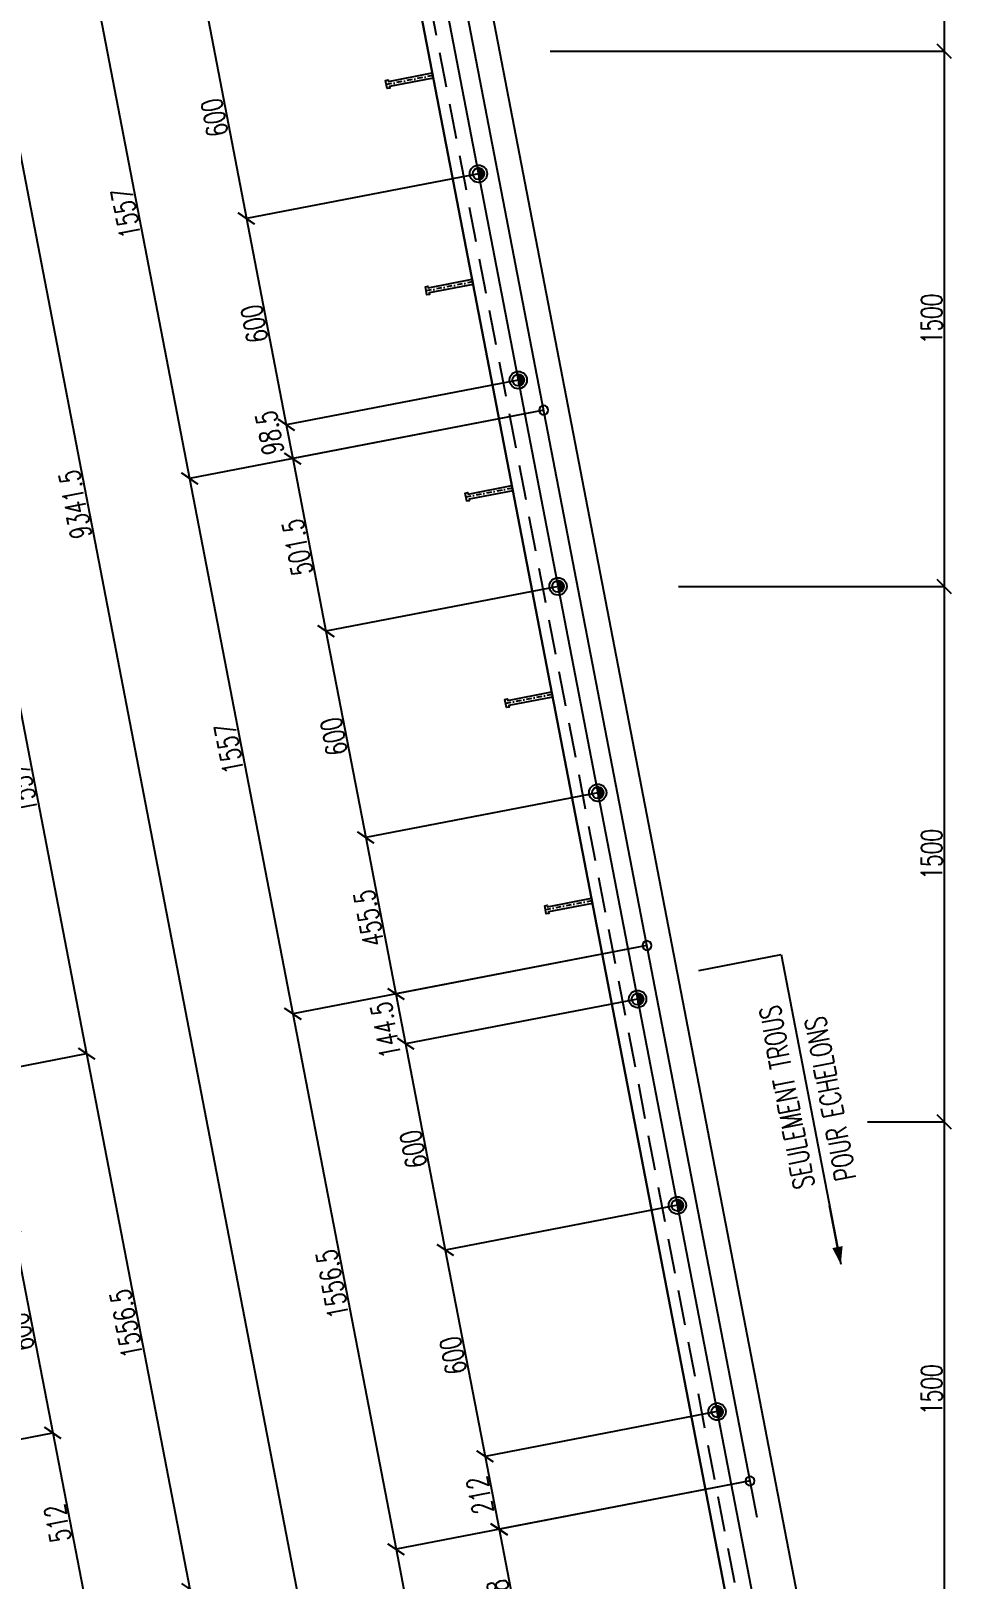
# Model space of a CAD drawing. Extents: x 707090 to 723393, y -5011 to 6523.
# Drawn here: x 717855 to 720484, y -2184 to 2237 of the extents above; entities that cross this region are included whole.
import ezdxf

# ---------------------------------------------------------------- set-up
doc = ezdxf.new("R2010")
doc.units = 0
doc.header["$LTSCALE"] = 200
doc.header["$MEASUREMENT"] = 0
doc.linetypes.add('DASHDOT', pattern=[1, 0.5, -0.25, 0, -0.25])
doc.linetypes.add('DASHED', pattern=[0.75, 0.5, -0.25])
doc.layers.get('0').update_dxf_attribs({"linetype": 'CONTINUOUS'})
for name, color, linetype in [('ASSI', 6, 'CONTINUOUS'), ('Echelon', 1, 'CONTINUOUS'), ('FORI', 2, 'CONTINUOUS'), ('LINEA_ANG', 2, 'CONTINUOUS'), ('LS', 7, 'CONTINUOUS'), ('MZ', 6, 'DASHDOT'), ('QT_MAL', 7, 'CONTINUOUS'), ('QT_MPR', 7, 'CONTINUOUS'), ('QT_MSP', 7, 'CONTINUOUS'), ('TRAT-Y', 7, 'DASHED')]:
    doc.layers.add(name, color=color, linetype=linetype)
doc.styles.add('QUOTE', font='ROMANS8.SHX', dxfattribs={"width": 0.7})
doc.styles.add('RS', font='ROMANS8.shx', dxfattribs={"width": 0.7})
doc.styles.get("Standard").update_dxf_attribs({"font": 'ROMANS8.SHX', "width": 0.7})
doc.dimstyles.new('TRATTO', dxfattribs={"dimscale": 0, "dimtxt": 60, "dimasz": 40, "dimexe": 0, "dimexo": 0, "dimgap": 5, "dimtad": 1, "dimrnd": 0.5, "dimdsep": 46, "dimtxsty": 'RS', "dimblk1": 'OBLIQUE', "dimblk2": 'OBLIQUE', "dimsah": 1, "dimcen": 0.09, "dimclrd": 2, "dimclre": 2, "dimclrt": 7, "dimadec": 0, "dimazin": 0, "dimtfac": 1, "dimtix": 1, "dimtmove": 2, "dimatfit": 3, "dimfxl": 1, "dimtolj": 1, "dimtzin": 0, "dimarcsym": 0})

# ---------------------------------------------------------------- blocks, each defined once
blk = doc.blocks.new('_OBLIQUE')
at = {"color": 0, "linetype": 'ByBlock'}
blk.add_line((-0.5, -0.5), (0.5, 0.5), dxfattribs=at)
blk = doc.blocks.new('*D21')
at = {"layer": 'LS', "color": 2, "lineweight": -2, "transparency": 16777216}
for p, q in [((719096.8, 3707.8), (720463.6, 3707.8)), ((720463.6, 3707.8), (720463.6, 2179.1)), ((719338.9, 2179.1), (720463.6, 2179.1))]:
    blk.add_line(p, q, dxfattribs=at)
at = {"layer": 'LS', "color": 2, "lineweight": -2, "transparency": 16777216, "xscale": 40, "yscale": 40, "zscale": 40}
for p, rotation in [((720463.6, 3707.8), 90), ((720463.6, 2179.1), 270)]:
    blk.add_blockref('_OBLIQUE', p, dxfattribs=dict(at, rotation=rotation))
at = {"layer": 'LS', "color": 7, "transparency": 16777216, "insert": (720428.6, 2943.4), "char_height": 60, "attachment_point": 5, "rotation": 90, "style": 'RS'}
blk.add_mtext('\\A1;1500', dxfattribs=at)
blk = doc.blocks.new('*D22')
at = {"layer": 'LS', "color": 2, "lineweight": -2, "transparency": 16777216}
for p, q in [((719338.9, 2179.1), (720463.6, 2179.1)), ((720463.6, 2179.1), (720463.6, 650.4)), ((719704.8, 650.4), (720463.6, 650.4))]:
    blk.add_line(p, q, dxfattribs=at)
at = {"layer": 'LS', "color": 2, "lineweight": -2, "transparency": 16777216, "xscale": 40, "yscale": 40, "zscale": 40}
for p, rotation in [((720463.6, 2179.1), 90), ((720463.6, 650.4), 270)]:
    blk.add_blockref('_OBLIQUE', p, dxfattribs=dict(at, rotation=rotation))
at = {"layer": 'LS', "color": 7, "transparency": 16777216, "insert": (720428.6, 1414.7), "char_height": 60, "attachment_point": 5, "rotation": 90, "style": 'RS'}
blk.add_mtext('\\A1;1500', dxfattribs=at)
blk = doc.blocks.new('*D23')
at = {"layer": 'LS', "color": 2, "lineweight": -2, "transparency": 16777216}
for p, q in [((719704.8, 650.4), (720463.6, 650.4)), ((720463.6, 650.4), (720463.6, -878.3)), ((720245.1, -878.3), (720463.6, -878.3))]:
    blk.add_line(p, q, dxfattribs=at)
at = {"layer": 'LS', "color": 2, "lineweight": -2, "transparency": 16777216, "xscale": 40, "yscale": 40, "zscale": 40}
for p, rotation in [((720463.6, 650.4), 90), ((720463.6, -878.3), 270)]:
    blk.add_blockref('_OBLIQUE', p, dxfattribs=dict(at, rotation=rotation))
at = {"layer": 'LS', "color": 7, "transparency": 16777216, "insert": (720428.6, -114), "char_height": 60, "attachment_point": 5, "rotation": 90, "style": 'RS'}
blk.add_mtext('\\A1;1500', dxfattribs=at)
blk = doc.blocks.new('*D24')
at = {"layer": 'LS', "color": 2, "lineweight": -2, "transparency": 16777216}
for p, q in [((720245.1, -878.3), (720463.6, -878.3)), ((720463.6, -878.3), (720463.6, -2407)), ((720177.3, -2407), (720463.6, -2407))]:
    blk.add_line(p, q, dxfattribs=at)
at = {"layer": 'LS', "color": 2, "lineweight": -2, "transparency": 16777216, "xscale": 40, "yscale": 40, "zscale": 40}
for p, rotation in [((720463.6, -878.3), 90), ((720463.6, -2407), 270)]:
    blk.add_blockref('_OBLIQUE', p, dxfattribs=dict(at, rotation=rotation))
at = {"layer": 'LS', "color": 7, "transparency": 16777216, "insert": (720428.6, -1642.7), "char_height": 60, "attachment_point": 5, "rotation": 90, "style": 'RS'}
blk.add_mtext('\\A1;1500', dxfattribs=at)
blk = doc.blocks.new('16')
blk.add_circle((0, 0), 1)
blk = doc.blocks.new('ASSE98')
blk.add_line((0, 0), (1, 0))
at = {"color": 7, "style": 'QUOTE', "width": 0.5, "flags": 1}
for tag, p in [('TI', (1.38308, 6.82731)), ('DI_S', (1.38308, 6.42178)), ('D_S', (1.38308, 6.02092)), ('E_S', (1.38308, 5.68065)), ('NFORI', (1.36454, 5.29792)), ('ALAR', (1.36349, 4.93246)), ('FAM', (1.3775, 4.54645)), ('ALA', (1.38308, 4.19257)), ('DISP2', (1.38308, 3.84971)), ('DISP1', (1.38308, 3.50686)), ('PINZAF', (1.38308, 3.164)), ('PINZAI', (1.38308, 2.82114)), ('TRP', (1.38308, 2.47829)), ('NP', (1.38308, 2.13543)), ('SV', (1.38308, 1.79257)), ('PESO', (1.38308, 1.44971)), ('QUA', (1.38308, 1.10686)), ('LUN', (1.38308, 0.764)), ('PROF', (1.38308, 0.42114)), ('POS', (1.38308, 0.07829))]:
    blk.add_attdef(tag, p, '', height=0.2, dxfattribs=at)
at = {"color": 7, "flags": 1}
for tag, p in [('LAV1', (3.07431, 6.82847)), ('LAV2', (3.07431, 6.49513)), ('LAV3', (3.07431, 6.1618)), ('LAV4', (3.07431, 5.82847)), ('LAV5', (3.07431, 5.49513)), ('LAV6', (3.07431, 5.1618)), ('LAV7', (3.07431, 4.82847)), ('LAV8', (3.07431, 4.49513)), ('LAV9', (3.07431, 4.1618)), ('LAV10', (3.07431, 3.82847))]:
    blk.add_attdef(tag, p, '', height=0.2, dxfattribs=at)
blk = doc.blocks.new('P20')
at = {"color": 0}
for p, q in [((0, 0.98), (0.02, 1)), ((0, 0.94), (0.06, 1)), ((1, -0.01), (0, 0.99)), ((0, 0.89), (0.1, 0.99)), ((0, 0.85), (0.14, 0.99)), ((0, 0.8), (0.18, 0.98)), ((0, 0.76), (0.22, 0.98)), ((0, 0.71), (0.25, 0.97)), ((0, 0.67), (0.29, 0.96)), ((1, -0.05), (0, 0.95)), ((0, 0.62), (0.32, 0.95)), ((0, 0.58), (0.36, 0.93)), ((0, 0.53), (0.39, 0.92)), ((0, 0.49), (0.42, 0.91)), ((1, -0.09), (0, 0.9)), ((0, 0.44), (0.45, 0.89)), ((0, 0.4), (0.48, 0.88)), ((0.99, -0.13), (0, 0.86)), ((0, 0.35), (0.51, 0.86)), ((0, 0.31), (0.54, 0.84)), ((0, 0.26), (0.56, 0.83)), ((0.99, -0.17), (0, 0.81)), ((0, 0.22), (0.59, 0.81)), ((0, 0.17), (0.61, 0.79)), ((0.98, -0.21), (0, 0.77)), ((0, 0.13), (0.64, 0.77)), ((0, 0.08), (0.66, 0.75)), ((0, 0.04), (0.69, 0.73)), ((0.97, -0.25), (0, 0.72)), ((0, -0.01), (0.71, 0.7)), ((0.96, -0.28), (0, 0.68)), ((0, -0.05), (0.73, 0.68)), ((0, -0.1), (0.75, 0.66)), ((0.95, -0.32), (0, 0.63)), ((0, -0.14), (0.77, 0.63)), ((0, -0.19), (0.79, 0.61)), ((0.94, -0.35), (0, 0.59)), ((0, -0.23), (0.81, 0.58)), ((0, -0.28), (0.83, 0.56)), ((0.92, -0.38), (0, 0.54)), ((0, -0.32), (0.85, 0.53)), ((0.91, -0.41), (0, 0.5)), ((0, -0.36), (0.87, 0.5)), ((0, -0.41), (0.88, 0.47)), ((0.9, -0.44), (0, 0.45)), ((0, -0.45), (0.9, 0.44)), ((0.88, -0.47), (0, 0.41)), ((0, -0.5), (0.91, 0.41)), ((0, -0.54), (0.92, 0.38)), ((0.87, -0.5), (0, 0.36)), ((0, -0.59), (0.94, 0.35)), ((0.85, -0.53), (0, 0.32)), ((0, -0.63), (0.95, 0.31)), ((0, -0.68), (0.96, 0.28)), ((0.83, -0.56), (0, 0.27)), ((0, -0.72), (0.97, 0.25)), ((0.81, -0.58), (0, 0.23)), ((0, -0.77), (0.98, 0.21)), ((0.79, -0.61), (0, 0.18)), ((0, -0.81), (0.99, 0.17)), ((0.77, -0.63), (0, 0.14)), ((0, -0.86), (0.99, 0.13)), ((0.75, -0.66), (0, 0.09)), ((0, -0.9), (1, 0.09)), ((0.73, -0.68), (0, 0.05)), ((0, -0.95), (1, 0.05)), ((0.71, -0.7), (0, 0.01)), ((0, -0.99), (1, 0.01)), ((1, 0.04), (0.04, 1)), ((1, 0.09), (0.09, 1)), ((0.99, 0.14), (0.14, 0.99)), ((0.98, 0.19), (0.19, 0.98)), ((0.97, 0.25), (0.25, 0.97)), ((0.95, 0.31), (0.31, 0.95)), ((0.92, 0.38), (0.38, 0.92)), ((0.88, 0.47), (0.47, 0.88)), ((0.81, 0.59), (0.59, 0.81)), ((0.69, -0.73), (0, -0.04)), ((0.66, -0.75), (0, -0.08)), ((0.64, -0.77), (0, -0.13)), ((0.61, -0.79), (0, -0.17)), ((0.59, -0.81), (0, -0.22)), ((0.56, -0.83), (0, -0.26)), ((0.54, -0.84), (0, -0.31)), ((0.51, -0.86), (0, -0.35)), ((0.48, -0.88), (0, -0.4)), ((0.45, -0.89), (0, -0.44)), ((0.42, -0.91), (0, -0.49)), ((0.39, -0.92), (0, -0.53)), ((0.36, -0.93), (0, -0.58)), ((0.32, -0.95), (0, -0.62)), ((0.29, -0.96), (0, -0.67)), ((0.25, -0.97), (0, -0.71)), ((0.22, -0.98), (0, -0.76)), ((0.18, -0.98), (0, -0.8)), ((0.14, -0.99), (0, -0.85)), ((0.1, -0.99), (0, -0.89)), ((0.04, -1), (1, -0.04)), ((0.09, -1), (1, -0.09)), ((0.14, -0.99), (0.99, -0.14)), ((0.19, -0.98), (0.98, -0.19)), ((0.25, -0.97), (0.97, -0.25)), ((0.31, -0.95), (0.95, -0.31)), ((0.38, -0.92), (0.92, -0.38)), ((0.47, -0.88), (0.88, -0.47)), ((0.59, -0.81), (0.81, -0.59))]:
    blk.add_line(p, q, dxfattribs=at)
for radius in [1.5, 1]:
    blk.add_circle((0, 0), radius)
blk = doc.blocks.new('A$C6E393FD9')
at = {"layer": 'Echelon', "color": 3}
blk.add_lwpolyline([(2.5, 0), (0, 19.8), (168.6, 41.4), (167.9, 47.2), (177.8, 48.5), (181.8, 17.1), (171.9, 15.8), (171.2, 21.6), (2.5, 0)], close=True, dxfattribs=at)
at = {"layer": 'MZ', "ltscale": 0.2}
blk.add_line((1.3, 9.9), (179.8, 32.8), dxfattribs=at)
blk = doc.blocks.new('QUOTF')
at = {"layer": 'LS', "color": 2}
blk.add_line((7.5, 0), (25.5, 0), dxfattribs=at)
blk.add_solid([(7.5, 2.25), (0, 0), (7.5, -2.25)], dxfattribs=at)
blk = doc.blocks.new('*D45')
at = {"layer": 'QT_MPR', "color": 2, "lineweight": -2, "transparency": 16777216}
for p, q in [((715879.6, 5236.4), (717131.6, 5477.9)), ((717131.6, 5477.9), (718900.4, -3694.3)), ((717648.5, -3935.7), (718900.4, -3694.3))]:
    blk.add_line(p, q, dxfattribs=at)
at = {"layer": 'QT_MPR', "color": 2, "lineweight": -2, "transparency": 16777216, "xscale": 40, "yscale": 40, "zscale": 40}
for p, rotation in [((717131.6, 5477.9), 100.9154326102447), ((718900.4, -3694.3), 280.9154326102447)]:
    blk.add_blockref('_OBLIQUE', p, dxfattribs=dict(at, rotation=rotation))
at = {"layer": 'QT_MPR', "color": 7, "transparency": 16777216, "insert": (717981.6, 885.2), "char_height": 60, "attachment_point": 5, "rotation": 100.9154, "style": 'RS'}
blk.add_mtext('\\A1;9341.5', dxfattribs=at)
blk = doc.blocks.new('*D59')
at = {"layer": 'QT_MPR', "color": 2, "lineweight": -2, "transparency": 16777216}
for p, q in [((716708.1, 650.4), (717719.4, 845.4)), ((717719.4, 845.4), (718014.2, -683.3)), ((717002.9, -878.3), (718014.2, -683.3))]:
    blk.add_line(p, q, dxfattribs=at)
at = {"layer": 'QT_MPR', "color": 2, "lineweight": -2, "transparency": 16777216, "xscale": 40, "yscale": 40, "zscale": 40}
for p, rotation in [((717719.4, 845.4), 100.9154326102447), ((718014.2, -683.3), 280.9154326102447)]:
    blk.add_blockref('_OBLIQUE', p, dxfattribs=dict(at, rotation=rotation))
at = {"layer": 'QT_MPR', "color": 7, "transparency": 16777216, "insert": (717832.5, 74.4), "char_height": 60, "attachment_point": 5, "rotation": 100.9154, "style": 'RS'}
blk.add_mtext('\\A1;1557', dxfattribs=at)
blk = doc.blocks.new('*D60')
at = {"layer": 'QT_MPR', "color": 2, "lineweight": -2, "transparency": 16777216}
for p, q in [((717002.9, -878.3), (718014.2, -683.3)), ((718014.2, -683.3), (718309, -2212)), ((717297.7, -2407), (718309, -2212))]:
    blk.add_line(p, q, dxfattribs=at)
at = {"layer": 'QT_MPR', "color": 2, "lineweight": -2, "transparency": 16777216, "xscale": 40, "yscale": 40, "zscale": 40}
for p, rotation in [((718014.2, -683.3), 100.9154326102447), ((718309, -2212), 280.9154326102447)]:
    blk.add_blockref('_OBLIQUE', p, dxfattribs=dict(at, rotation=rotation))
at = {"layer": 'QT_MPR', "color": 7, "transparency": 16777216, "insert": (718127.3, -1454.3), "char_height": 60, "attachment_point": 5, "rotation": 100.9154, "style": 'RS'}
blk.add_mtext('\\A1;1556.5', dxfattribs=at)
blk = doc.blocks.new('*D83')
at = {"layer": 'QT_MSP', "color": 2, "lineweight": -2, "transparency": 16777216}
for p, q in [((717141.1, -1304.7), (717803.9, -1176.9)), ((717803.9, -1176.9), (717917.5, -1766.1)), ((717254.7, -1893.9), (717917.5, -1766.1))]:
    blk.add_line(p, q, dxfattribs=at)
at = {"layer": 'QT_MSP', "color": 2, "lineweight": -2, "transparency": 16777216, "xscale": 40, "yscale": 40, "zscale": 40}
for p, rotation in [((717803.9, -1176.9), 100.9154326102447), ((717917.5, -1766.1), 280.9154326102447)]:
    blk.add_blockref('_OBLIQUE', p, dxfattribs=dict(at, rotation=rotation))
at = {"layer": 'QT_MSP', "color": 7, "transparency": 16777216, "insert": (717826.3, -1478.1), "char_height": 60, "attachment_point": 5, "rotation": 100.9154, "style": 'RS'}
blk.add_mtext('\\A1;600', dxfattribs=at)
blk = doc.blocks.new('*D84')
at = {"layer": 'QT_MSP', "color": 2, "lineweight": -2, "transparency": 16777216}
for p, q in [((717254.7, -1893.9), (717917.5, -1766.1)), ((717917.5, -1766.1), (718014.5, -2268.8)), ((717297.7, -2407), (718014.5, -2268.8))]:
    blk.add_line(p, q, dxfattribs=at)
at = {"layer": 'QT_MSP', "color": 2, "lineweight": -2, "transparency": 16777216, "xscale": 40, "yscale": 40, "zscale": 40}
for p, rotation in [((717917.5, -1766.1), 100.9154326102447), ((718014.5, -2268.8), 280.9154326102447)]:
    blk.add_blockref('_OBLIQUE', p, dxfattribs=dict(at, rotation=rotation))
at = {"layer": 'QT_MSP', "color": 7, "transparency": 16777216, "insert": (717931.6, -2024.1), "char_height": 60, "attachment_point": 5, "rotation": 100.9154, "style": 'RS'}
blk.add_mtext('\\A1;512', dxfattribs=at)
blk = doc.blocks.new('*D99')
at = {"layer": 'QT_MPR', "color": 2, "lineweight": -2, "transparency": 16777216}
for p, q in [((719025.1, 2682.8), (718013.8, 2487.7)), ((718013.8, 2487.7), (718308.6, 959)), ((719319.9, 1154.1), (718308.6, 959))]:
    blk.add_line(p, q, dxfattribs=at)
at = {"layer": 'QT_MPR', "color": 2, "lineweight": -2, "transparency": 16777216, "xscale": 40, "yscale": 40, "zscale": 40}
for p, rotation in [((718013.8, 2487.7), 100.9154326102489), ((718308.6, 959), 280.9154326102489)]:
    blk.add_blockref('_OBLIQUE', p, dxfattribs=dict(at, rotation=rotation))
at = {"layer": 'QT_MPR', "color": 7, "transparency": 16777216, "insert": (718126.8, 1716.7), "char_height": 60, "attachment_point": 5, "rotation": 100.9154, "style": 'RS'}
blk.add_mtext('\\A1;1557', dxfattribs=at)
blk = doc.blocks.new('*D100')
at = {"layer": 'QT_MPR', "color": 2, "lineweight": -2, "transparency": 16777216}
for p, q in [((719319.9, 1154.1), (718308.6, 959)), ((718308.6, 959), (718603.4, -569.7)), ((719614.7, -374.6), (718603.4, -569.7))]:
    blk.add_line(p, q, dxfattribs=at)
at = {"layer": 'QT_MPR', "color": 2, "lineweight": -2, "transparency": 16777216, "xscale": 40, "yscale": 40, "zscale": 40}
for p, rotation in [((718308.6, 959), 100.9154326102489), ((718603.4, -569.7), 280.9154326102489)]:
    blk.add_blockref('_OBLIQUE', p, dxfattribs=dict(at, rotation=rotation))
at = {"layer": 'QT_MPR', "color": 7, "transparency": 16777216, "insert": (718421.6, 188), "char_height": 60, "attachment_point": 5, "rotation": 100.9154, "style": 'RS'}
blk.add_mtext('\\A1;1557', dxfattribs=at)
blk = doc.blocks.new('*D101')
at = {"layer": 'QT_MPR', "color": 2, "lineweight": -2, "transparency": 16777216}
for p, q in [((719614.7, -374.6), (718603.4, -569.7)), ((718603.4, -569.7), (718898.2, -2098.4)), ((719909.5, -1903.3), (718898.2, -2098.4))]:
    blk.add_line(p, q, dxfattribs=at)
at = {"layer": 'QT_MPR', "color": 2, "lineweight": -2, "transparency": 16777216, "xscale": 40, "yscale": 40, "zscale": 40}
for p, rotation in [((718603.4, -569.7), 100.9154326102489), ((718898.2, -2098.4), 280.9154326102489)]:
    blk.add_blockref('_OBLIQUE', p, dxfattribs=dict(at, rotation=rotation))
at = {"layer": 'QT_MPR', "color": 7, "transparency": 16777216, "insert": (718716.4, -1340.7), "char_height": 60, "attachment_point": 5, "rotation": 100.9154, "style": 'RS'}
blk.add_mtext('\\A1;1556.5', dxfattribs=at)
blk = doc.blocks.new('*D102')
at = {"layer": 'QT_MPR', "color": 2, "lineweight": -2, "transparency": 16777216}
for p, q in [((719909.5, -1903.3), (718898.2, -2098.4)), ((718898.2, -2098.4), (719056.8, -2920.7)), ((720014.1, -2736.1), (719056.8, -2920.7))]:
    blk.add_line(p, q, dxfattribs=at)
at = {"layer": 'QT_MPR', "color": 2, "lineweight": -2, "transparency": 16777216, "xscale": 40, "yscale": 40, "zscale": 40}
for p, rotation in [((718898.2, -2098.4), 100.9154326102489), ((719056.8, -2920.7), 280.9154326102489)]:
    blk.add_blockref('_OBLIQUE', p, dxfattribs=dict(at, rotation=rotation))
at = {"layer": 'QT_MPR', "color": 7, "transparency": 16777216, "insert": (718943.1, -2516.2), "char_height": 60, "attachment_point": 5, "rotation": 100.9154, "style": 'RS'}
blk.add_mtext('\\A1;838', dxfattribs=at)
blk = doc.blocks.new('*D116')
at = {"layer": 'QT_MSP', "color": 2, "lineweight": -2, "transparency": 16777216}
for p, q in [((719020.1, 2418.4), (718357.3, 2290.6)), ((718357.3, 2290.6), (718470.9, 1701.5)), ((719133.7, 1829.3), (718470.9, 1701.5))]:
    blk.add_line(p, q, dxfattribs=at)
at = {"layer": 'QT_MSP', "color": 2, "lineweight": -2, "transparency": 16777216, "xscale": 40, "yscale": 40, "zscale": 40}
for p, rotation in [((718357.3, 2290.6), 100.9154326102489), ((718470.9, 1701.5), 280.9154326102489)]:
    blk.add_blockref('_OBLIQUE', p, dxfattribs=dict(at, rotation=rotation))
at = {"layer": 'QT_MSP', "color": 7, "transparency": 16777216, "insert": (718379.7, 1989.4), "char_height": 60, "attachment_point": 5, "rotation": 100.9154, "style": 'RS'}
blk.add_mtext('\\A1;600', dxfattribs=at)
blk = doc.blocks.new('*D117')
at = {"layer": 'QT_MSP', "color": 2, "lineweight": -2, "transparency": 16777216}
for p, q in [((719133.7, 1829.3), (718470.9, 1701.5)), ((718470.9, 1701.5), (718584.5, 1112.3)), ((719247.3, 1240.1), (718584.5, 1112.3))]:
    blk.add_line(p, q, dxfattribs=at)
at = {"layer": 'QT_MSP', "color": 2, "lineweight": -2, "transparency": 16777216, "xscale": 40, "yscale": 40, "zscale": 40}
for p, rotation in [((718470.9, 1701.5), 100.9154326102489), ((718584.5, 1112.3), 280.9154326102489)]:
    blk.add_blockref('_OBLIQUE', p, dxfattribs=dict(at, rotation=rotation))
at = {"layer": 'QT_MSP', "color": 7, "transparency": 16777216, "insert": (718493.4, 1400.3), "char_height": 60, "attachment_point": 5, "rotation": 100.9154, "style": 'RS'}
blk.add_mtext('\\A1;600', dxfattribs=at)
blk = doc.blocks.new('*D118')
at = {"layer": 'QT_MSP', "color": 2, "lineweight": -2, "transparency": 16777216}
for p, q in [((719247.3, 1240.1), (718584.5, 1112.3)), ((719319.9, 1154.1), (718603.1, 1015.8)), ((718584.5, 1112.3), (718603.1, 1015.8))]:
    blk.add_line(p, q, dxfattribs=at)
at = {"layer": 'QT_MSP', "color": 2, "lineweight": -2, "transparency": 16777216, "xscale": 40, "yscale": 40, "zscale": 40}
for p, rotation in [((718584.5, 1112.3), 100.9154326102489), ((718603.1, 1015.8), 280.9154326102489)]:
    blk.add_blockref('_OBLIQUE', p, dxfattribs=dict(at, rotation=rotation))
at = {"layer": 'QT_MSP', "color": 7, "transparency": 16777216, "insert": (718536.7, 1089.4), "char_height": 60, "attachment_point": 5, "rotation": 100.9154, "style": 'RS'}
blk.add_mtext('\\A1;98.5', dxfattribs=at)
blk = doc.blocks.new('*D119')
at = {"layer": 'QT_MSP', "color": 2, "lineweight": -2, "transparency": 16777216}
for p, q in [((719319.9, 1154.1), (718603.1, 1015.8)), ((718603.1, 1015.8), (718698.1, 523.2)), ((719360.9, 651), (718698.1, 523.2))]:
    blk.add_line(p, q, dxfattribs=at)
at = {"layer": 'QT_MSP', "color": 2, "lineweight": -2, "transparency": 16777216, "xscale": 40, "yscale": 40, "zscale": 40}
for p, rotation in [((718603.1, 1015.8), 100.9154326102489), ((718698.1, 523.2), 280.9154326102489)]:
    blk.add_blockref('_OBLIQUE', p, dxfattribs=dict(at, rotation=rotation))
at = {"layer": 'QT_MSP', "color": 7, "transparency": 16777216, "insert": (718616.3, 762.9), "char_height": 60, "attachment_point": 5, "rotation": 100.9154, "style": 'RS'}
blk.add_mtext('\\A1;501.5', dxfattribs=at)
blk = doc.blocks.new('*D120')
at = {"layer": 'QT_MSP', "color": 2, "lineweight": -2, "transparency": 16777216}
for p, q in [((719360.9, 651), (718698.1, 523.2)), ((718698.1, 523.2), (718811.8, -66)), ((719474.6, 61.8), (718811.8, -66))]:
    blk.add_line(p, q, dxfattribs=at)
at = {"layer": 'QT_MSP', "color": 2, "lineweight": -2, "transparency": 16777216, "xscale": 40, "yscale": 40, "zscale": 40}
for p, rotation in [((718698.1, 523.2), 100.9154326102489), ((718811.8, -66), 280.9154326102489)]:
    blk.add_blockref('_OBLIQUE', p, dxfattribs=dict(at, rotation=rotation))
at = {"layer": 'QT_MSP', "color": 7, "transparency": 16777216, "insert": (718720.6, 222), "char_height": 60, "attachment_point": 5, "rotation": 100.9154, "style": 'RS'}
blk.add_mtext('\\A1;600', dxfattribs=at)
blk = doc.blocks.new('*D121')
at = {"layer": 'QT_MSP', "color": 2, "lineweight": -2, "transparency": 16777216}
for p, q in [((719474.6, 61.8), (718811.8, -66)), ((718811.8, -66), (718897.9, -512.9)), ((719614.7, -374.6), (718897.9, -512.9))]:
    blk.add_line(p, q, dxfattribs=at)
at = {"layer": 'QT_MSP', "color": 2, "lineweight": -2, "transparency": 16777216, "xscale": 40, "yscale": 40, "zscale": 40}
for p, rotation in [((718811.8, -66), 100.9154326102489), ((718897.9, -512.9), 280.9154326102489)]:
    blk.add_blockref('_OBLIQUE', p, dxfattribs=dict(at, rotation=rotation))
at = {"layer": 'QT_MSP', "color": 7, "transparency": 16777216, "insert": (718820.5, -296.1), "char_height": 60, "attachment_point": 5, "rotation": 100.9154, "style": 'RS'}
blk.add_mtext('\\A1;455.5', dxfattribs=at)
blk = doc.blocks.new('*D122')
at = {"layer": 'QT_MSP', "color": 2, "lineweight": -2, "transparency": 16777216}
for p, q in [((719614.7, -374.6), (718897.9, -512.9)), ((718897.9, -512.9), (718925.4, -655.1)), ((719588.2, -527.3), (718925.4, -655.1))]:
    blk.add_line(p, q, dxfattribs=at)
at = {"layer": 'QT_MSP', "color": 2, "lineweight": -2, "transparency": 16777216, "xscale": 40, "yscale": 40, "zscale": 40}
for p, rotation in [((718897.9, -512.9), 100.9154326102489), ((718925.4, -655.1), 280.9154326102489)]:
    blk.add_blockref('_OBLIQUE', p, dxfattribs=dict(at, rotation=rotation))
at = {"layer": 'QT_MSP', "color": 7, "transparency": 16777216, "insert": (718868.7, -616.1), "char_height": 60, "attachment_point": 5, "rotation": 100.9154, "style": 'RS'}
blk.add_mtext('\\A1;144.5', dxfattribs=at)
blk = doc.blocks.new('*D123')
at = {"layer": 'QT_MSP', "color": 2, "lineweight": -2, "transparency": 16777216}
for p, q in [((719588.2, -527.3), (718925.4, -655.1)), ((718925.4, -655.1), (719039, -1244.3)), ((719701.8, -1116.4), (719039, -1244.3))]:
    blk.add_line(p, q, dxfattribs=at)
at = {"layer": 'QT_MSP', "color": 2, "lineweight": -2, "transparency": 16777216, "xscale": 40, "yscale": 40, "zscale": 40}
for p, rotation in [((718925.4, -655.1), 100.9154326102489), ((719039, -1244.3), 280.9154326102489)]:
    blk.add_blockref('_OBLIQUE', p, dxfattribs=dict(at, rotation=rotation))
at = {"layer": 'QT_MSP', "color": 7, "transparency": 16777216, "insert": (718947.8, -956.3), "char_height": 60, "attachment_point": 5, "rotation": 100.9154, "style": 'RS'}
blk.add_mtext('\\A1;600', dxfattribs=at)
blk = doc.blocks.new('*D124')
at = {"layer": 'QT_MSP', "color": 2, "lineweight": -2, "transparency": 16777216}
for p, q in [((719701.8, -1116.4), (719039, -1244.3)), ((719039, -1244.3), (719152.6, -1833.4)), ((719815.4, -1705.6), (719152.6, -1833.4))]:
    blk.add_line(p, q, dxfattribs=at)
at = {"layer": 'QT_MSP', "color": 2, "lineweight": -2, "transparency": 16777216, "xscale": 40, "yscale": 40, "zscale": 40}
for p, rotation in [((719039, -1244.3), 100.9154326102489), ((719152.6, -1833.4), 280.9154326102489)]:
    blk.add_blockref('_OBLIQUE', p, dxfattribs=dict(at, rotation=rotation))
at = {"layer": 'QT_MSP', "color": 7, "transparency": 16777216, "insert": (719061.4, -1545.5), "char_height": 60, "attachment_point": 5, "rotation": 100.9154, "style": 'RS'}
blk.add_mtext('\\A1;600', dxfattribs=at)
blk = doc.blocks.new('*D125')
at = {"layer": 'QT_MSP', "color": 2, "lineweight": -2, "transparency": 16777216}
for p, q in [((719815.4, -1705.6), (719152.6, -1833.4)), ((719152.6, -1833.4), (719192.8, -2041.6)), ((719909.5, -1903.3), (719192.8, -2041.6))]:
    blk.add_line(p, q, dxfattribs=at)
at = {"layer": 'QT_MSP', "color": 2, "lineweight": -2, "transparency": 16777216, "xscale": 40, "yscale": 40, "zscale": 40}
for p, rotation in [((719152.6, -1833.4), 100.9154326102489), ((719192.8, -2041.6), 280.9154326102489)]:
    blk.add_blockref('_OBLIQUE', p, dxfattribs=dict(at, rotation=rotation))
at = {"layer": 'QT_MSP', "color": 7, "transparency": 16777216, "insert": (719138.3, -1944.1), "char_height": 60, "attachment_point": 5, "rotation": 100.9154, "style": 'RS'}
blk.add_mtext('\\A1;212', dxfattribs=at)
blk = doc.blocks.new('*D126')
at = {"layer": 'QT_MSP', "color": 2, "lineweight": -2, "transparency": 16777216}
for p, q in [((719909.5, -1903.3), (719192.8, -2041.6)), ((719192.8, -2041.6), (719266.2, -2422.6)), ((719929, -2294.7), (719266.2, -2422.6))]:
    blk.add_line(p, q, dxfattribs=at)
at = {"layer": 'QT_MSP', "color": 2, "lineweight": -2, "transparency": 16777216, "xscale": 40, "yscale": 40, "zscale": 40}
for p, rotation in [((719192.8, -2041.6), 100.9154326102489), ((719266.2, -2422.6), 280.9154326102489)]:
    blk.add_blockref('_OBLIQUE', p, dxfattribs=dict(at, rotation=rotation))
at = {"layer": 'QT_MSP', "color": 7, "transparency": 16777216, "insert": (719195.1, -2238.7), "char_height": 60, "attachment_point": 5, "rotation": 100.9154, "style": 'RS'}
blk.add_mtext('\\A1;388', dxfattribs=at)

msp = doc.modelspace()

# ---------------------------------------------------------------- linework, layer by layer
at = {"layer": 'LINEA_ANG'}
for p, q in [((718382.312, 6385.644), (720201.304, -3046.562)), ((720004.922, -3084.434), (718185.931, 6347.772))]:
    msp.add_line(p, q, dxfattribs=at)
at = {"layer": 'LS', "color": 6}
for p, q in [((718259.584, 6361.976), (720078.575, -3070.23)), ((719929.759, -2008.159), (718457.866, 5624.2))]:
    msp.add_line(p, q, dxfattribs=at)
at = {"layer": 'LS', "color": 2}
for p, q in [((719763.435, -445.425), (719998.024, -400.184)), ((719998.024, -400.184), (720168.63, -1284.846))]:
    msp.add_line(p, q, dxfattribs=at)
at = {"layer": 'TRAT-Y'}
msp.add_line((720036.343, -3078.374), (718217.352, 6353.831), dxfattribs=at)

# ---------------------------------------------------------------- block references
at = {"layer": 'ASSI', "xscale": 9606, "rotation": 280.9154326102488}
msp.add_blockref('ASSE98', (718185.931, 6347.772), dxfattribs=at)
at = {"layer": 'FORI'}
for name, p, xscale, yscale, zscale, rotation in [('P20', (719133.71, 1829.277), 16.5, 16.5, 16.5, 7.543052222774039), ('P20', (719247.326, 1240.132), 16.5, 16.5, 16.5, 7.543052222774039), ('16', (719319.929, 1154.056), -13, 13, 13, 21.8308652204935), ('P20', (719360.942, 650.987), 16.5, 16.5, 16.5, 7.543052222774039), ('P20', (719474.558, 61.843), 16.5, 16.5, 16.5, 7.543052222774039), ('16', (719614.737, -374.64), -13, 13, 13, 21.8308652204935), ('P20', (719588.174, -527.302), 16.5, 16.5, 16.5, 7.543052222774039), ('P20', (719701.79, -1116.447), 16.5, 16.5, 16.5, 7.543052222774039), ('P20', (719815.406, -1705.591), 16.5, 16.5, 16.5, 7.543052222774039), ('16', (719909.544, -1903.336), -13, 13, 13, 21.8308652204935)]:
    msp.add_blockref(name, p, dxfattribs=dict(at, xscale=xscale, yscale=yscale, zscale=zscale, rotation=rotation))
at = {"layer": 'LS', "color": 6, "xscale": 0.75, "yscale": 0.75, "zscale": 0.75, "rotation": 183.6182233075684}
for p in [(719003.731, 2117.13), (719117.346, 1527.985), (719230.962, 938.84), (719344.578, 349.696), (719458.194, -239.449)]:
    msp.add_blockref('A$C6E393FD9', p, dxfattribs=at)
at = {"layer": 'QT_MAL', "color": 2, "xscale": 6.666666666666665, "yscale": 6.666666666666665, "zscale": 6.666666666666665, "rotation": 100.9154326102808}
msp.add_blockref('QUOTF', (720168.63, -1284.846), dxfattribs=at)

# ---------------------------------------------------------------- texts
at = {"layer": 'QT_MPR', "color": 7, "style": 'RS', "width": 0.7}
for s, p in [('SEULEMENT TROUS', (720094.362, -1062.38)), ('POUR ECHELONS', (720213.313, -1039.44))]:
    msp.add_text(s, height=60, rotation=100.915433, dxfattribs=at).set_placement(p)

# ---------------------------------------------------------------- dimensions: what is measured, and where the dimension line sits
at = {"layer": 'LS'}
for base, p1, p2, picture, middle in [((720463.583, 2179.055), (719096.767, 3707.751), (719338.899, 2179.055), '*D21', (720428.583, 2943.403)), ((720463.583, 650.359), (719338.899, 2179.055), (719704.791, 650.359), '*D22', (720428.583, 1414.707)), ((720463.583, -878.337), (719704.791, 650.359), (720245.077, -878.337), '*D23', (720428.583, -113.989)), ((720463.583, -2407.033), (720245.077, -878.337), (720177.34, -2407.033), '*D24', (720428.583, -1642.685))]:
    dim = msp.add_linear_dim(base=base, p1=p1, p2=p2, angle=90, dimstyle='TRATTO', override={"dimscale": 1, "dimlfac": 0.981228}, dxfattribs=at)
    dim.commit()
    dim.dimension.update_dxf_attribs({"geometry": picture, "text_midpoint": middle})
at = {"layer": 'QT_MPR'}
for base, p1, p2, text, picture, middle in [((718900.422, -3694.294), (715879.635, 5236.447), (717648.48, -3935.729), '9341.5', '*D45', (717981.633, 885.167)), ((718308.564, 959.015), (719025.122, 2682.752), (719319.929, 1154.056), '1557', '*D99', (718126.794, 1716.736)), ((718603.372, -569.681), (719319.929, 1154.056), (719614.737, -374.64), '1557', '*D100', (718421.601, 188.04)), ((718014.227, -683.297), (716708.054, 650.359), (717002.862, -878.337), '1557', '*D59', (717832.456, 74.424)), ((718898.179, -2098.377), (719614.737, -374.64), (719909.544, -1903.336), '1556.5', '*D101', (718716.409, -1340.656)), ((718309.034, -2211.993), (717002.862, -878.337), (717297.669, -2407.033), '1556.5', '*D60', (718127.264, -1454.272)), ((719056.762, -2920.693), (719909.544, -1903.336), (720014.132, -2736.065), '838', '*D102', (718943.104, -2516.162))]:
    dim = msp.add_linear_dim(base=base, p1=p1, p2=p2, angle=100.915433, text=text, dimstyle='TRATTO', override={"dimscale": 1}, dxfattribs=at)
    dim.commit()
    dim.dimension.update_dxf_attribs({"geometry": picture, "text_midpoint": middle, "dimtype": 128})
at = {"layer": 'QT_MSP'}
for base, p1, p2, text, picture, middle in [((718470.913, 1701.457), (719020.094, 2418.421), (719133.71, 1829.277), '600', '*D116', (718379.738, 1989.402)), ((718584.529, 1112.312), (719133.71, 1829.277), (719247.326, 1240.132), '600', '*D117', (718493.354, 1400.257)), ((718603.136, 1015.823), (719247.326, 1240.132), (719319.929, 1154.056), '98.5', '*D118', (718536.738, 1089.356)), ((718698.145, 523.167), (719319.929, 1154.056), (719360.942, 650.987), '501.5', '*D119', (718616.274, 762.868)), ((718811.761, -65.977), (719360.942, 650.987), (719474.558, 61.843), '600', '*D120', (718720.586, 221.968)), ((718897.944, -512.873), (719474.558, 61.843), (719614.737, -374.64), '455.5', '*D121', (718820.485, -296.053)), ((718925.376, -655.122), (719614.737, -374.64), (719588.174, -527.302), '144.5', '*D122', (718868.68, -616.139)), ((719038.992, -1244.266), (719588.174, -527.302), (719701.79, -1116.447), '600', '*D123', (718947.818, -956.322)), ((719152.608, -1833.411), (719701.79, -1116.447), (719815.406, -1705.591), '600', '*D124', (719061.434, -1545.466)), ((717917.511, -1766.071), (717141.098, -1304.746), (717254.714, -1893.891), '600', '*D83', (717826.336, -1478.126)), ((719192.751, -2041.569), (719815.406, -1705.591), (719909.544, -1903.336), '212', '*D125', (719138.313, -1944.117)), ((718014.462, -2268.801), (717254.714, -1893.891), (717297.669, -2407.033), '512', '*D84', (717931.62, -2024.063)), ((719266.224, -2422.556), (719909.544, -1903.336), (719929.022, -2294.736), '388', '*D126', (719195.121, -2238.69))]:
    dim = msp.add_linear_dim(base=base, p1=p1, p2=p2, angle=100.915433, text=text, dimstyle='TRATTO', override={"dimscale": 1}, dxfattribs=at)
    dim.commit()
    dim.dimension.update_dxf_attribs({"geometry": picture, "text_midpoint": middle, "dimtype": 128})

doc.saveas('drawing.dxf')
